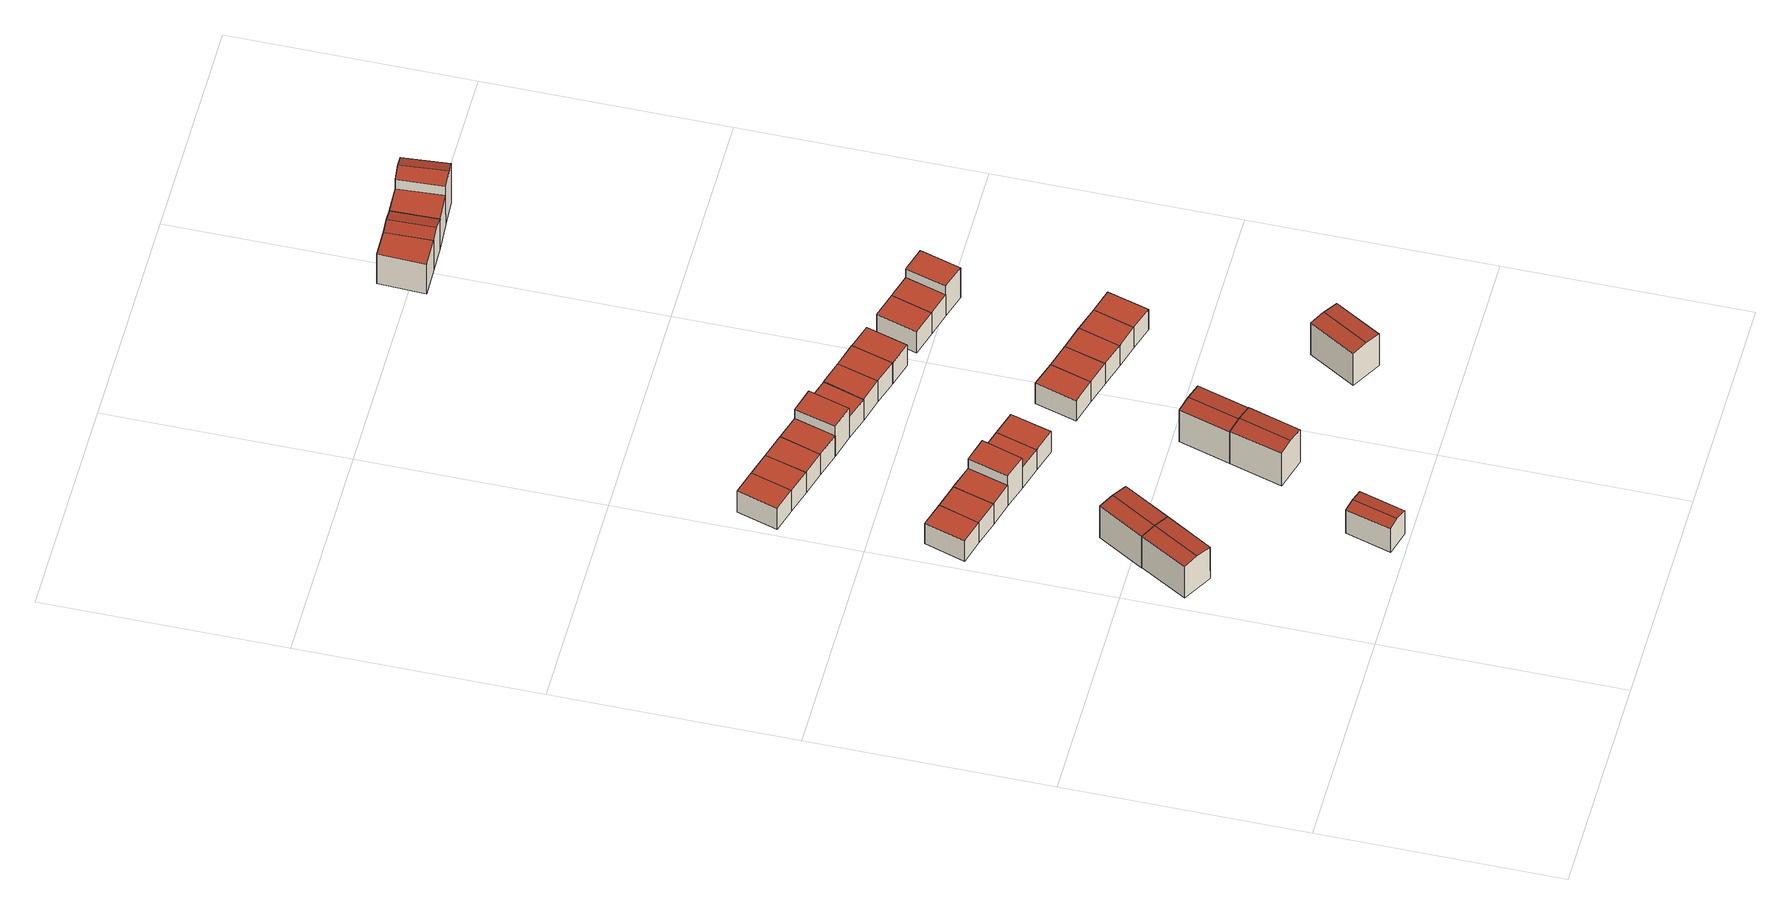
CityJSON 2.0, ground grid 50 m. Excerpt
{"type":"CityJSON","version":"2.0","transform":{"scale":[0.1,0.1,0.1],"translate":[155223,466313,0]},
"CityObjects":{
"building1":{"type":"Building","attributes":{"b3_bag_bag_overlap":0,"b3_bouwlagen":3,"b3_dak_type":"multiple horizontal","b3_extrusie":"standard","b3_h_dak_50p":8.95,"b3_h_dak_70p":8.99,"b3_h_dak_max":9.16,"b3_h_dak_min":6.19,"b3_h_maaiveld":0.19,"b3_is_glas_dak":false,"b3_kas_warenhuis":false,"b3_kwaliteitsindicator":true,"b3_mutatie_ahn3_ahn4":false,"b3_mutatie_ahn4_ahn5":false,"b3_n_nok":0,"b3_n_vlakken":2,"b3_opp_buitenmuur":258.27,"b3_opp_dak_plat":79.57,"b3_opp_dak_schuin":0,"b3_opp_grond":79.56,"b3_opp_scheidingsmuur":42.2,"b3_rmse_lod12":1.63,"b3_rmse_lod13":1.63,"b3_rmse_lod22":0.221,"b3_t_run":46,"b3_val3dity_lod12":"[]","b3_val3dity_lod13":"[]","b3_val3dity_lod22":"[]","b3_volume_lod12":700.05,"b3_volume_lod13":700.05,"b3_volume_lod22":618.57,"geconstateerd":false,"oorspronkelijkbouwjaar":1993,"status":"Pand in gebruik"},"children":["building1-1"]},
"building1-1":{"type":"BuildingPart","parents":["building1"],"geometry":[{"type":"Solid","lod":"2.2","boundaries":[[[[0,1,2,3]],[[4,5,6,1,0]],[[7,6,5,8]],[[6,7,2,1]],[[7,8,9,3,2]],[[4,9,8,5]],[[9,4,0,3]]]],"semantics":{"surfaces":[{"type":"GroundSurface"},{"type":"WallSurface"},{"type":"RoofSurface"}],"values":[[0,1,2,1,1,2,1]]}}]},
"building2":{"type":"Building","attributes":{"b3_bag_bag_overlap":0,"b3_bouwlagen":2,"b3_dak_type":"slanted","b3_extrusie":"standard","b3_h_dak_50p":8.18,"b3_h_dak_70p":8.43,"b3_h_dak_max":8.79,"b3_h_dak_min":7.52,"b3_h_maaiveld":1.77,"b3_h_nok":8.78,"b3_is_glas_dak":false,"b3_kas_warenhuis":false,"b3_kwaliteitsindicator":true,"b3_mutatie_ahn3_ahn4":false,"b3_mutatie_ahn4_ahn5":false,"b3_n_nok":1,"b3_n_vlakken":2,"b3_opp_buitenmuur":62.15,"b3_opp_dak_plat":0,"b3_opp_dak_schuin":55.05,"b3_opp_grond":53.31,"b3_opp_scheidingsmuur":125.89,"b3_rmse_lod12":0.454,"b3_rmse_lod13":0.454,"b3_rmse_lod22":0.0271,"b3_t_run":19,"b3_val3dity_lod12":"[]","b3_val3dity_lod13":"[]","b3_val3dity_lod22":"[]","b3_volume_lod12":354.32,"b3_volume_lod13":354.32,"b3_volume_lod22":340.15,"geconstateerd":false,"oorspronkelijkbouwjaar":1990,"status":"Pand in gebruik"},"children":["building2-1"]},
"building2-1":{"type":"BuildingPart","parents":["building2"],"geometry":[{"type":"Solid","lod":"2.2","boundaries":[[[[10,11,12,13]],[[14,15,16,11,10]],[[17,16,15,18]],[[16,17,12,11]],[[17,18,19,13,12]],[[14,19,18,15]],[[19,14,10,13]]]],"semantics":{"surfaces":[{"type":"GroundSurface"},{"type":"WallSurface"},{"type":"RoofSurface"}],"values":[[0,1,2,1,1,2,1]]}}]},
"building3":{"type":"Building","attributes":{"b3_bag_bag_overlap":0,"b3_bouwlagen":3,"b3_dak_type":"multiple horizontal","b3_extrusie":"standard","b3_h_dak_50p":8.95,"b3_h_dak_70p":9,"b3_h_dak_max":9.19,"b3_h_dak_min":6.18,"b3_h_maaiveld":0.134,"b3_is_glas_dak":false,"b3_kas_warenhuis":false,"b3_kwaliteitsindicator":true,"b3_mutatie_ahn3_ahn4":false,"b3_mutatie_ahn4_ahn5":false,"b3_n_nok":0,"b3_n_vlakken":2,"b3_opp_buitenmuur":258.97,"b3_opp_dak_plat":78.9,"b3_opp_dak_schuin":0,"b3_opp_grond":78.88,"b3_opp_scheidingsmuur":42.2,"b3_rmse_lod12":1.58,"b3_rmse_lod13":1.58,"b3_rmse_lod22":0.196,"b3_t_run":34,"b3_val3dity_lod12":"[]","b3_val3dity_lod13":"[]","b3_val3dity_lod22":"[]","b3_volume_lod12":699.2,"b3_volume_lod13":699.2,"b3_volume_lod22":623.38,"geconstateerd":false,"oorspronkelijkbouwjaar":1993,"status":"Pand in gebruik"},"children":["building3-1"]},
"building3-1":{"type":"BuildingPart","parents":["building3"],"geometry":[{"type":"Solid","lod":"2.2","boundaries":[[[[20,21,22,23]],[[24,25,26,21,20]],[[6,26,25,5]],[[26,6,22,21]],[[6,5,4,23,22]],[[24,4,5,25]],[[4,24,20,23]]]],"semantics":{"surfaces":[{"type":"GroundSurface"},{"type":"WallSurface"},{"type":"RoofSurface"}],"values":[[0,1,2,1,1,2,1]]}}]},
"building4":{"type":"Building","attributes":{"b3_bag_bag_overlap":0,"b3_bouwlagen":2,"b3_dak_type":"horizontal","b3_extrusie":"standard","b3_h_dak_50p":7.48,"b3_h_dak_70p":7.49,"b3_h_dak_max":7.54,"b3_h_dak_min":7.44,"b3_h_maaiveld":1.75,"b3_is_glas_dak":false,"b3_kas_warenhuis":false,"b3_kwaliteitsindicator":true,"b3_mutatie_ahn3_ahn4":false,"b3_mutatie_ahn4_ahn5":false,"b3_n_nok":0,"b3_n_vlakken":1,"b3_opp_buitenmuur":62.58,"b3_opp_dak_plat":48.13,"b3_opp_dak_schuin":0,"b3_opp_grond":48.13,"b3_opp_scheidingsmuur":101.1,"b3_rmse_lod12":0.0289,"b3_rmse_lod13":0.0289,"b3_rmse_lod22":0.0179,"b3_t_run":22,"b3_val3dity_lod12":"[]","b3_val3dity_lod13":"[]","b3_val3dity_lod22":"[]","b3_volume_lod12":276.37,"b3_volume_lod13":276.37,"b3_volume_lod22":275.78,"geconstateerd":false,"oorspronkelijkbouwjaar":1991,"status":"Pand in gebruik"},"children":["building4-1"]},
"building4-1":{"type":"BuildingPart","parents":["building4"],"geometry":[{"type":"Solid","lod":"2.2","boundaries":[[[[27,28,29,30]],[[31,32,33,34]],[[34,33,28,27]],[[33,32,29,28]],[[32,31,30,29]],[[31,34,27,30]]]],"semantics":{"surfaces":[{"type":"GroundSurface"},{"type":"RoofSurface"},{"type":"WallSurface"}],"values":[[0,1,2,2,2,2]]}}]},
"building5":{"type":"Building","attributes":{"b3_bag_bag_overlap":0,"b3_bouwlagen":2,"b3_dak_type":"horizontal","b3_extrusie":"standard","b3_h_dak_50p":7.49,"b3_h_dak_70p":7.5,"b3_h_dak_max":7.53,"b3_h_dak_min":7.44,"b3_h_maaiveld":1.77,"b3_is_glas_dak":false,"b3_kas_warenhuis":false,"b3_kwaliteitsindicator":true,"b3_mutatie_ahn3_ahn4":false,"b3_mutatie_ahn4_ahn5":false,"b3_n_nok":0,"b3_n_vlakken":1,"b3_opp_buitenmuur":62.53,"b3_opp_dak_plat":48.32,"b3_opp_dak_schuin":0,"b3_opp_grond":48.32,"b3_opp_scheidingsmuur":101.15,"b3_rmse_lod12":0.0258,"b3_rmse_lod13":0.0258,"b3_rmse_lod22":0.0164,"b3_t_run":22,"b3_val3dity_lod12":"[]","b3_val3dity_lod13":"[]","b3_val3dity_lod22":"[]","b3_volume_lod12":277.06,"b3_volume_lod13":277.06,"b3_volume_lod22":276.44,"geconstateerd":false,"oorspronkelijkbouwjaar":1991,"status":"Pand in gebruik"},"children":["building5-1"]},
"building5-1":{"type":"BuildingPart","parents":["building5"],"geometry":[{"type":"Solid","lod":"2.2","boundaries":[[[[35,36,30,29]],[[32,31,37,38]],[[38,37,36,35]],[[37,31,30,36]],[[31,32,29,30]],[[32,38,35,29]]]],"semantics":{"surfaces":[{"type":"GroundSurface"},{"type":"RoofSurface"},{"type":"WallSurface"}],"values":[[0,1,2,2,2,2]]}}]},
"building6":{"type":"Building","attributes":{"b3_bag_bag_overlap":0,"b3_bouwlagen":2,"b3_dak_type":"horizontal","b3_extrusie":"standard","b3_h_dak_50p":7.5,"b3_h_dak_70p":7.57,"b3_h_dak_max":7.74,"b3_h_dak_min":7.41,"b3_h_maaiveld":1.77,"b3_is_glas_dak":false,"b3_kas_warenhuis":false,"b3_kwaliteitsindicator":true,"b3_mutatie_ahn3_ahn4":false,"b3_mutatie_ahn4_ahn5":false,"b3_n_nok":0,"b3_n_vlakken":1,"b3_opp_buitenmuur":63.4,"b3_opp_dak_plat":47.87,"b3_opp_dak_schuin":0,"b3_opp_grond":47.85,"b3_opp_scheidingsmuur":100.9,"b3_rmse_lod12":0.347,"b3_rmse_lod13":0.347,"b3_rmse_lod22":0.358,"b3_t_run":23,"b3_val3dity_lod12":"[]","b3_val3dity_lod13":"[]","b3_val3dity_lod22":"[]","b3_volume_lod12":277.85,"b3_volume_lod13":277.85,"b3_volume_lod22":275.68,"geconstateerd":false,"oorspronkelijkbouwjaar":1991,"status":"Pand in gebruik"},"children":["building6-1"]},
"building6-1":{"type":"BuildingPart","parents":["building6"],"geometry":[{"type":"Solid","lod":"2.2","boundaries":[[[[36,35,39,40]],[[41,42,43,44]],[[44,43,35,36]],[[43,42,39,35]],[[42,41,40,39]],[[41,44,36,40]]]],"semantics":{"surfaces":[{"type":"GroundSurface"},{"type":"RoofSurface"},{"type":"WallSurface"}],"values":[[0,1,2,2,2,2]]}}]},
"building7":{"type":"Building","attributes":{"b3_bag_bag_overlap":0,"b3_bouwlagen":2,"b3_dak_type":"horizontal","b3_extrusie":"standard","b3_h_dak_50p":7.4,"b3_h_dak_70p":7.45,"b3_h_dak_max":7.58,"b3_h_dak_min":7.34,"b3_h_maaiveld":1.63,"b3_is_glas_dak":false,"b3_kas_warenhuis":false,"b3_kwaliteitsindicator":true,"b3_mutatie_ahn3_ahn4":false,"b3_mutatie_ahn4_ahn5":false,"b3_n_nok":0,"b3_n_vlakken":1,"b3_opp_buitenmuur":63.15,"b3_opp_dak_plat":47.97,"b3_opp_dak_schuin":0,"b3_opp_grond":47.97,"b3_opp_scheidingsmuur":102.26,"b3_rmse_lod12":0.114,"b3_rmse_lod13":0.114,"b3_rmse_lod22":0.111,"b3_t_run":22,"b3_val3dity_lod12":"[]","b3_val3dity_lod13":"[]","b3_val3dity_lod22":"[]","b3_volume_lod12":279.02,"b3_volume_lod13":279.02,"b3_volume_lod22":277.77,"geconstateerd":false,"oorspronkelijkbouwjaar":1991,"status":"Pand in gebruik"},"children":["building7-1"]},
"building7-1":{"type":"BuildingPart","parents":["building7"],"geometry":[{"type":"Solid","lod":"2.2","boundaries":[[[[45,46,47,48]],[[49,50,51,52]],[[52,51,46,45]],[[51,50,47,46]],[[50,49,48,47]],[[49,52,45,48]]]],"semantics":{"surfaces":[{"type":"GroundSurface"},{"type":"RoofSurface"},{"type":"WallSurface"}],"values":[[0,1,2,2,2,2]]}}]},
"building8":{"type":"Building","attributes":{"b3_bag_bag_overlap":0,"b3_bouwlagen":3,"b3_dak_type":"horizontal","b3_extrusie":"standard","b3_h_dak_50p":10.3,"b3_h_dak_70p":10.33,"b3_h_dak_max":10.37,"b3_h_dak_min":10.24,"b3_h_maaiveld":1.76,"b3_is_glas_dak":false,"b3_kas_warenhuis":false,"b3_kwaliteitsindicator":true,"b3_mutatie_ahn3_ahn4":false,"b3_mutatie_ahn4_ahn5":false,"b3_n_nok":0,"b3_n_vlakken":1,"b3_opp_buitenmuur":142.34,"b3_opp_dak_plat":47.73,"b3_opp_dak_schuin":0,"b3_opp_grond":47.73,"b3_opp_scheidingsmuur":101.1,"b3_rmse_lod12":0.108,"b3_rmse_lod13":0.108,"b3_rmse_lod22":0.098,"b3_t_run":22,"b3_val3dity_lod12":"[]","b3_val3dity_lod13":"[]","b3_val3dity_lod22":"[]","b3_volume_lod12":408.9,"b3_volume_lod13":408.9,"b3_volume_lod22":407.74,"geconstateerd":false,"oorspronkelijkbouwjaar":1991,"status":"Pand in gebruik"},"children":["building8-1"]},
"building8-1":{"type":"BuildingPart","parents":["building8"],"geometry":[{"type":"Solid","lod":"2.2","boundaries":[[[[53,54,40,39]],[[55,56,57,58]],[[58,57,54,53]],[[57,56,40,54]],[[56,55,39,40]],[[55,58,53,39]]]],"semantics":{"surfaces":[{"type":"GroundSurface"},{"type":"RoofSurface"},{"type":"WallSurface"}],"values":[[0,1,2,2,2,2]]}}]},
"building9":{"type":"Building","attributes":{"b3_bag_bag_overlap":0,"b3_bouwlagen":2,"b3_dak_type":"horizontal","b3_extrusie":"standard","b3_h_dak_50p":7.36,"b3_h_dak_70p":7.37,"b3_h_dak_max":7.44,"b3_h_dak_min":7.31,"b3_h_maaiveld":1.63,"b3_is_glas_dak":false,"b3_kas_warenhuis":false,"b3_kwaliteitsindicator":true,"b3_mutatie_ahn3_ahn4":false,"b3_mutatie_ahn4_ahn5":false,"b3_n_nok":0,"b3_n_vlakken":1,"b3_opp_buitenmuur":61.7,"b3_opp_dak_plat":47.86,"b3_opp_dak_schuin":0,"b3_opp_grond":47.86,"b3_opp_scheidingsmuur":101.72,"b3_rmse_lod12":0.0349,"b3_rmse_lod13":0.0349,"b3_rmse_lod22":0.0238,"b3_t_run":19,"b3_val3dity_lod12":"[]","b3_val3dity_lod13":"[]","b3_val3dity_lod22":"[]","b3_volume_lod12":274.64,"b3_volume_lod13":274.64,"b3_volume_lod22":273.97,"geconstateerd":false,"oorspronkelijkbouwjaar":1991,"status":"Pand in gebruik"},"children":["building9-1"]},
"building9-1":{"type":"BuildingPart","parents":["building9"],"geometry":[{"type":"Solid","lod":"2.2","boundaries":[[[[59,48,47,60]],[[61,62,63,64]],[[64,63,48,59]],[[63,62,47,48]],[[62,61,60,47]],[[61,64,59,60]]]],"semantics":{"surfaces":[{"type":"GroundSurface"},{"type":"RoofSurface"},{"type":"WallSurface"}],"values":[[0,1,2,2,2,2]]}}]},
"building10":{"type":"Building","attributes":{"b3_bag_bag_overlap":0,"b3_bouwlagen":2,"b3_dak_type":"horizontal","b3_extrusie":"standard","b3_h_dak_50p":7.5,"b3_h_dak_70p":7.51,"b3_h_dak_max":7.56,"b3_h_dak_min":7.45,"b3_h_maaiveld":1.76,"b3_is_glas_dak":false,"b3_kas_warenhuis":false,"b3_kwaliteitsindicator":true,"b3_mutatie_ahn3_ahn4":false,"b3_mutatie_ahn4_ahn5":false,"b3_n_nok":0,"b3_n_vlakken":1,"b3_opp_buitenmuur":62.26,"b3_opp_dak_plat":48.05,"b3_opp_dak_schuin":0,"b3_opp_grond":48.05,"b3_opp_scheidingsmuur":101.84,"b3_rmse_lod12":0.233,"b3_rmse_lod13":0.233,"b3_rmse_lod22":0.233,"b3_t_run":18,"b3_val3dity_lod12":"[]","b3_val3dity_lod13":"[]","b3_val3dity_lod22":"[]","b3_volume_lod12":276.46,"b3_volume_lod13":276.46,"b3_volume_lod22":275.86,"geconstateerd":false,"oorspronkelijkbouwjaar":1991,"status":"Pand in gebruik"},"children":["building10-1"]},
"building10-1":{"type":"BuildingPart","parents":["building10"],"geometry":[{"type":"Solid","lod":"2.2","boundaries":[[[[54,53,65,66]],[[67,68,69,70]],[[70,69,53,54]],[[69,68,65,53]],[[68,67,66,65]],[[67,70,54,66]]]],"semantics":{"surfaces":[{"type":"GroundSurface"},{"type":"RoofSurface"},{"type":"WallSurface"}],"values":[[0,1,2,2,2,2]]}}]},
"building11":{"type":"Building","attributes":{"b3_bag_bag_overlap":0,"b3_bouwlagen":3,"b3_dak_type":"slanted","b3_extrusie":"standard","b3_h_dak_50p":9.01,"b3_h_dak_70p":9.09,"b3_h_dak_max":9.21,"b3_h_dak_min":6.19,"b3_h_maaiveld":0.028,"b3_is_glas_dak":false,"b3_kas_warenhuis":false,"b3_kwaliteitsindicator":true,"b3_mutatie_ahn3_ahn4":false,"b3_mutatie_ahn4_ahn5":false,"b3_n_nok":0,"b3_n_vlakken":4,"b3_opp_buitenmuur":262.95,"b3_opp_dak_plat":79.42,"b3_opp_dak_schuin":0,"b3_opp_grond":79.41,"b3_opp_scheidingsmuur":43.74,"b3_rmse_lod12":1.66,"b3_rmse_lod13":1.66,"b3_rmse_lod22":0.251,"b3_t_run":45,"b3_val3dity_lod12":"[]","b3_val3dity_lod13":"[]","b3_val3dity_lod22":"[]","b3_volume_lod12":719.81,"b3_volume_lod13":719.81,"b3_volume_lod22":629.47,"geconstateerd":false,"oorspronkelijkbouwjaar":1993,"status":"Pand in gebruik"},"children":["building11-1"]},
"building11-1":{"type":"BuildingPart","parents":["building11"],"geometry":[{"type":"Solid","lod":"2.2","boundaries":[[[[71,72,73,74]],[[75,76,77,72,71]],[[78,77,76,79]],[[77,78,73,72]],[[78,79,80,74,73]],[[75,80,79,76]],[[80,75,71,74]]]],"semantics":{"surfaces":[{"type":"GroundSurface"},{"type":"WallSurface"},{"type":"RoofSurface"}],"values":[[0,1,2,1,1,2,1]]}}]},
"building12":{"type":"Building","attributes":{"b3_bag_bag_overlap":0,"b3_bouwlagen":2,"b3_dak_type":"horizontal","b3_extrusie":"standard","b3_h_dak_50p":7.38,"b3_h_dak_70p":7.4,"b3_h_dak_max":7.42,"b3_h_dak_min":7.32,"b3_h_maaiveld":1.63,"b3_is_glas_dak":false,"b3_kas_warenhuis":false,"b3_kwaliteitsindicator":true,"b3_mutatie_ahn3_ahn4":false,"b3_mutatie_ahn4_ahn5":false,"b3_n_nok":0,"b3_n_vlakken":1,"b3_opp_buitenmuur":63.21,"b3_opp_dak_plat":48.61,"b3_opp_dak_schuin":0,"b3_opp_grond":48.61,"b3_opp_scheidingsmuur":101.88,"b3_rmse_lod12":0.0347,"b3_rmse_lod13":0.0347,"b3_rmse_lod22":0.0175,"b3_t_run":21,"b3_val3dity_lod12":"[]","b3_val3dity_lod13":"[]","b3_val3dity_lod22":"[]","b3_volume_lod12":280.46,"b3_volume_lod13":280.46,"b3_volume_lod22":279.47,"geconstateerd":false,"oorspronkelijkbouwjaar":1991,"status":"Pand in gebruik"},"children":["building12-1"]},
"building12-1":{"type":"BuildingPart","parents":["building12"],"geometry":[{"type":"Solid","lod":"2.2","boundaries":[[[[81,59,60,82]],[[83,61,64,84]],[[84,64,59,81]],[[64,61,60,59]],[[61,83,82,60]],[[83,84,81,82]]]],"semantics":{"surfaces":[{"type":"GroundSurface"},{"type":"RoofSurface"},{"type":"WallSurface"}],"values":[[0,1,2,2,2,2]]}}]},
"building13":{"type":"Building","attributes":{"b3_bag_bag_overlap":0,"b3_bouwlagen":2,"b3_dak_type":"slanted","b3_extrusie":"standard","b3_h_dak_50p":7.51,"b3_h_dak_70p":7.52,"b3_h_dak_max":7.56,"b3_h_dak_min":7.45,"b3_h_maaiveld":1.76,"b3_is_glas_dak":false,"b3_kas_warenhuis":false,"b3_kwaliteitsindicator":true,"b3_mutatie_ahn3_ahn4":false,"b3_mutatie_ahn4_ahn5":false,"b3_n_nok":0,"b3_n_vlakken":2,"b3_opp_buitenmuur":62.24,"b3_opp_dak_plat":47.92,"b3_opp_dak_schuin":0,"b3_opp_grond":47.92,"b3_opp_scheidingsmuur":101.88,"b3_rmse_lod12":0.433,"b3_rmse_lod13":0.433,"b3_rmse_lod22":0.436,"b3_t_run":23,"b3_val3dity_lod12":"[]","b3_val3dity_lod13":"[]","b3_val3dity_lod22":"[]","b3_volume_lod12":276.21,"b3_volume_lod13":276.21,"b3_volume_lod22":275.37,"geconstateerd":false,"oorspronkelijkbouwjaar":1991,"status":"Pand in gebruik"},"children":["building13-1"]},
"building13-1":{"type":"BuildingPart","parents":["building13"],"geometry":[{"type":"Solid","lod":"2.2","boundaries":[[[[85,86,66,65]],[[68,67,87,88]],[[88,87,86,85]],[[87,67,66,86]],[[67,68,65,66]],[[68,88,85,65]]]],"semantics":{"surfaces":[{"type":"GroundSurface"},{"type":"RoofSurface"},{"type":"WallSurface"}],"values":[[0,1,2,2,2,2]]}}]},
"building14":{"type":"Building","attributes":{"b3_bag_bag_overlap":0,"b3_bouwlagen":2,"b3_dak_type":"horizontal","b3_extrusie":"standard","b3_h_dak_50p":7.35,"b3_h_dak_70p":7.37,"b3_h_dak_max":7.43,"b3_h_dak_min":7.31,"b3_h_maaiveld":1.62,"b3_is_glas_dak":false,"b3_kas_warenhuis":false,"b3_kwaliteitsindicator":true,"b3_mutatie_ahn3_ahn4":false,"b3_mutatie_ahn4_ahn5":false,"b3_n_nok":0,"b3_n_vlakken":1,"b3_opp_buitenmuur":62.74,"b3_opp_dak_plat":48.58,"b3_opp_dak_schuin":0,"b3_opp_grond":48.57,"b3_opp_scheidingsmuur":101.89,"b3_rmse_lod12":0.298,"b3_rmse_lod13":0.298,"b3_rmse_lod22":0.299,"b3_t_run":21,"b3_val3dity_lod12":"[]","b3_val3dity_lod13":"[]","b3_val3dity_lod22":"[]","b3_volume_lod12":279.27,"b3_volume_lod13":279.27,"b3_volume_lod22":278.5,"geconstateerd":false,"oorspronkelijkbouwjaar":1991,"status":"Pand in gebruik"},"children":["building14-1"]},
"building14-1":{"type":"BuildingPart","parents":["building14"],"geometry":[{"type":"Solid","lod":"2.2","boundaries":[[[[89,90,81,82]],[[83,84,91,92]],[[92,91,90,89]],[[91,84,81,90]],[[84,83,82,81]],[[83,92,89,82]]]],"semantics":{"surfaces":[{"type":"GroundSurface"},{"type":"RoofSurface"},{"type":"WallSurface"}],"values":[[0,1,2,2,2,2]]}}]},
"building15":{"type":"Building","attributes":{"b3_bag_bag_overlap":0,"b3_bouwlagen":3,"b3_dak_type":"slanted","b3_extrusie":"standard","b3_h_dak_50p":8.95,"b3_h_dak_70p":8.99,"b3_h_dak_max":9.17,"b3_h_dak_min":6.19,"b3_h_maaiveld":0.036,"b3_is_glas_dak":false,"b3_kas_warenhuis":false,"b3_kwaliteitsindicator":true,"b3_mutatie_ahn3_ahn4":false,"b3_mutatie_ahn4_ahn5":false,"b3_n_nok":0,"b3_n_vlakken":3,"b3_opp_buitenmuur":262.19,"b3_opp_dak_plat":78.53,"b3_opp_dak_schuin":0,"b3_opp_grond":78.51,"b3_opp_scheidingsmuur":43.74,"b3_rmse_lod12":1.55,"b3_rmse_lod13":1.55,"b3_rmse_lod22":0.179,"b3_t_run":35,"b3_val3dity_lod12":"[]","b3_val3dity_lod13":"[]","b3_val3dity_lod22":"[]","b3_volume_lod12":702.89,"b3_volume_lod13":702.89,"b3_volume_lod22":629.14,"geconstateerd":false,"oorspronkelijkbouwjaar":1993,"status":"Pand in gebruik"},"children":["building15-1"]},
"building15-1":{"type":"BuildingPart","parents":["building15"],"geometry":[{"type":"Solid","lod":"2.2","boundaries":[[[[93,94,72,71]],[[95,96,97,94,93]],[[98,97,96,99]],[[97,98,72,94]],[[98,99,100,71,72]],[[95,100,99,96]],[[100,95,93,71]]]],"semantics":{"surfaces":[{"type":"GroundSurface"},{"type":"WallSurface"},{"type":"RoofSurface"}],"values":[[0,1,2,1,1,2,1]]}}]},
"building16":{"type":"Building","attributes":{"b3_bag_bag_overlap":0,"b3_bouwlagen":3,"b3_dak_type":"horizontal","b3_extrusie":"standard","b3_h_dak_50p":9.99,"b3_h_dak_70p":10,"b3_h_dak_max":10.05,"b3_h_dak_min":9.94,"b3_h_maaiveld":1.61,"b3_is_glas_dak":false,"b3_kas_warenhuis":false,"b3_kwaliteitsindicator":true,"b3_mutatie_ahn3_ahn4":false,"b3_mutatie_ahn4_ahn5":false,"b3_n_nok":0,"b3_n_vlakken":1,"b3_opp_buitenmuur":137.63,"b3_opp_dak_plat":48.05,"b3_opp_dak_schuin":0,"b3_opp_grond":48.05,"b3_opp_scheidingsmuur":101.88,"b3_rmse_lod12":0.158,"b3_rmse_lod13":0.158,"b3_rmse_lod22":0.157,"b3_t_run":22,"b3_val3dity_lod12":"[]","b3_val3dity_lod13":"[]","b3_val3dity_lod22":"[]","b3_volume_lod12":402.93,"b3_volume_lod13":402.93,"b3_volume_lod22":402.59,"geconstateerd":false,"oorspronkelijkbouwjaar":1991,"status":"Pand in gebruik"},"children":["building16-1"]},
"building16-1":{"type":"BuildingPart","parents":["building16"],"geometry":[{"type":"Solid","lod":"2.2","boundaries":[[[[101,90,89,102]],[[103,104,105,106]],[[106,105,90,101]],[[105,104,89,90]],[[104,103,102,89]],[[103,106,101,102]]]],"semantics":{"surfaces":[{"type":"GroundSurface"},{"type":"RoofSurface"},{"type":"WallSurface"}],"values":[[0,1,2,2,2,2]]}}]},
"building17":{"type":"Building","attributes":{"b3_bag_bag_overlap":0,"b3_bouwlagen":2,"b3_dak_type":"horizontal","b3_extrusie":"standard","b3_h_dak_50p":7.39,"b3_h_dak_70p":7.41,"b3_h_dak_max":7.56,"b3_h_dak_min":7.32,"b3_h_maaiveld":1.64,"b3_is_glas_dak":false,"b3_kas_warenhuis":false,"b3_kwaliteitsindicator":true,"b3_mutatie_ahn3_ahn4":false,"b3_mutatie_ahn4_ahn5":false,"b3_n_nok":0,"b3_n_vlakken":1,"b3_opp_buitenmuur":62.05,"b3_opp_dak_plat":47.91,"b3_opp_dak_schuin":0,"b3_opp_grond":47.9,"b3_opp_scheidingsmuur":102.34,"b3_rmse_lod12":0.22,"b3_rmse_lod13":0.22,"b3_rmse_lod22":0.221,"b3_t_run":22,"b3_val3dity_lod12":"[]","b3_val3dity_lod13":"[]","b3_val3dity_lod22":"[]","b3_volume_lod12":276.29,"b3_volume_lod13":276.29,"b3_volume_lod22":275.67,"geconstateerd":false,"oorspronkelijkbouwjaar":1991,"status":"Pand in gebruik"},"children":["building17-1"]},
"building17-1":{"type":"BuildingPart","parents":["building17"],"geometry":[{"type":"Solid","lod":"2.2","boundaries":[[[[107,108,101,102]],[[109,110,111,112]],[[112,111,108,107]],[[111,110,101,108]],[[110,109,102,101]],[[109,112,107,102]]]],"semantics":{"surfaces":[{"type":"GroundSurface"},{"type":"RoofSurface"},{"type":"WallSurface"}],"values":[[0,1,2,2,2,2]]}}]},
"building18":{"type":"Building","attributes":{"b3_bag_bag_overlap":0,"b3_bouwlagen":2,"b3_dak_type":"horizontal","b3_extrusie":"standard","b3_h_dak_50p":7.48,"b3_h_dak_70p":7.5,"b3_h_dak_max":7.55,"b3_h_dak_min":7.43,"b3_h_maaiveld":1.76,"b3_is_glas_dak":false,"b3_kas_warenhuis":false,"b3_kwaliteitsindicator":true,"b3_mutatie_ahn3_ahn4":false,"b3_mutatie_ahn4_ahn5":false,"b3_n_nok":0,"b3_n_vlakken":1,"b3_opp_buitenmuur":115.32,"b3_opp_dak_plat":50.02,"b3_opp_dak_schuin":0,"b3_opp_grond":50.01,"b3_opp_scheidingsmuur":50.79,"b3_rmse_lod12":0.034,"b3_rmse_lod13":0.034,"b3_rmse_lod22":0.0201,"b3_t_run":24,"b3_val3dity_lod12":"[]","b3_val3dity_lod13":"[]","b3_val3dity_lod22":"[]","b3_volume_lod12":286.86,"b3_volume_lod13":286.86,"b3_volume_lod22":286.12,"geconstateerd":false,"oorspronkelijkbouwjaar":1991,"status":"Pand in gebruik"},"children":["building18-1"]},
"building18-1":{"type":"BuildingPart","parents":["building18"],"geometry":[{"type":"Solid","lod":"2.2","boundaries":[[[[113,114,115,116]],[[117,118,119,120]],[[120,119,114,113]],[[119,118,115,114]],[[118,117,116,115]],[[117,120,113,116]]]],"semantics":{"surfaces":[{"type":"GroundSurface"},{"type":"RoofSurface"},{"type":"WallSurface"}],"values":[[0,1,2,2,2,2]]}}]},
"building19":{"type":"Building","attributes":{"b3_bag_bag_overlap":0,"b3_bouwlagen":2,"b3_dak_type":"horizontal","b3_extrusie":"standard","b3_h_dak_50p":7.41,"b3_h_dak_70p":7.45,"b3_h_dak_max":7.6,"b3_h_dak_min":7.33,"b3_h_maaiveld":1.65,"b3_is_glas_dak":false,"b3_kas_warenhuis":false,"b3_kwaliteitsindicator":true,"b3_mutatie_ahn3_ahn4":false,"b3_mutatie_ahn4_ahn5":false,"b3_n_nok":0,"b3_n_vlakken":1,"b3_opp_buitenmuur":62.98,"b3_opp_dak_plat":48.12,"b3_opp_dak_schuin":0,"b3_opp_grond":48.11,"b3_opp_scheidingsmuur":102.48,"b3_rmse_lod12":0.0772,"b3_rmse_lod13":0.0772,"b3_rmse_lod22":0.0668,"b3_t_run":22,"b3_val3dity_lod12":"[]","b3_val3dity_lod13":"[]","b3_val3dity_lod22":"[]","b3_volume_lod12":279.55,"b3_volume_lod13":279.55,"b3_volume_lod22":278.27,"geconstateerd":false,"oorspronkelijkbouwjaar":1991,"status":"Pand in gebruik"},"children":["building19-1"]},
"building19-1":{"type":"BuildingPart","parents":["building19"],"geometry":[{"type":"Solid","lod":"2.2","boundaries":[[[[107,121,122,108]],[[123,124,125,126]],[[126,125,121,107]],[[125,124,122,121]],[[124,123,108,122]],[[123,126,107,108]]]],"semantics":{"surfaces":[{"type":"GroundSurface"},{"type":"RoofSurface"},{"type":"WallSurface"}],"values":[[0,1,2,2,2,2]]}}]},
"building20":{"type":"Building","attributes":{"b3_bag_bag_overlap":0,"b3_bouwlagen":2,"b3_dak_type":"horizontal","b3_extrusie":"standard","b3_h_dak_50p":7.49,"b3_h_dak_70p":7.5,"b3_h_dak_max":7.53,"b3_h_dak_min":7.44,"b3_h_maaiveld":1.76,"b3_is_glas_dak":false,"b3_kas_warenhuis":false,"b3_kwaliteitsindicator":true,"b3_mutatie_ahn3_ahn4":false,"b3_mutatie_ahn4_ahn5":false,"b3_n_nok":0,"b3_n_vlakken":1,"b3_opp_buitenmuur":61.97,"b3_opp_dak_plat":48.02,"b3_opp_dak_schuin":0,"b3_opp_grond":48.02,"b3_opp_scheidingsmuur":101.58,"b3_rmse_lod12":0.0293,"b3_rmse_lod13":0.0293,"b3_rmse_lod22":0.0151,"b3_t_run":17,"b3_val3dity_lod12":"[]","b3_val3dity_lod13":"[]","b3_val3dity_lod22":"[]","b3_volume_lod12":275.49,"b3_volume_lod13":275.49,"b3_volume_lod22":274.72,"geconstateerd":false,"oorspronkelijkbouwjaar":1991,"status":"Pand in gebruik"},"children":["building20-1"]},
"building20-1":{"type":"BuildingPart","parents":["building20"],"geometry":[{"type":"Solid","lod":"2.2","boundaries":[[[[127,128,116,115]],[[118,117,129,130]],[[130,129,128,127]],[[129,117,116,128]],[[117,118,115,116]],[[118,130,127,115]]]],"semantics":{"surfaces":[{"type":"GroundSurface"},{"type":"RoofSurface"},{"type":"WallSurface"}],"values":[[0,1,2,2,2,2]]}}]},
"building21":{"type":"Building","attributes":{"b3_bag_bag_overlap":0,"b3_bouwlagen":2,"b3_dak_type":"horizontal","b3_extrusie":"standard","b3_h_dak_50p":7.41,"b3_h_dak_70p":7.45,"b3_h_dak_max":7.58,"b3_h_dak_min":7.34,"b3_h_maaiveld":1.63,"b3_is_glas_dak":false,"b3_kas_warenhuis":false,"b3_kwaliteitsindicator":true,"b3_mutatie_ahn3_ahn4":false,"b3_mutatie_ahn4_ahn5":false,"b3_n_nok":0,"b3_n_vlakken":1,"b3_opp_buitenmuur":63.81,"b3_opp_dak_plat":48.04,"b3_opp_dak_schuin":0,"b3_opp_grond":48.04,"b3_opp_scheidingsmuur":102.09,"b3_rmse_lod12":0.0698,"b3_rmse_lod13":0.0698,"b3_rmse_lod22":0.0635,"b3_t_run":22,"b3_val3dity_lod12":"[]","b3_val3dity_lod13":"[]","b3_val3dity_lod22":"[]","b3_volume_lod12":279.98,"b3_volume_lod13":279.98,"b3_volume_lod22":278.68,"geconstateerd":false,"oorspronkelijkbouwjaar":1991,"status":"Pand in gebruik"},"children":["building21-1"]},
"building21-1":{"type":"BuildingPart","parents":["building21"],"geometry":[{"type":"Solid","lod":"2.2","boundaries":[[[[121,131,132,122]],[[124,133,134,125]],[[125,134,131,121]],[[134,133,132,131]],[[133,124,122,132]],[[124,125,121,122]]]],"semantics":{"surfaces":[{"type":"GroundSurface"},{"type":"RoofSurface"},{"type":"WallSurface"}],"values":[[0,1,2,2,2,2]]}}]},
"building22":{"type":"Building","attributes":{"b3_bag_bag_overlap":0,"b3_bouwlagen":2,"b3_dak_type":"horizontal","b3_extrusie":"standard","b3_h_dak_50p":7.47,"b3_h_dak_70p":7.49,"b3_h_dak_max":7.52,"b3_h_dak_min":7.43,"b3_h_maaiveld":1.76,"b3_is_glas_dak":false,"b3_kas_warenhuis":false,"b3_kwaliteitsindicator":true,"b3_mutatie_ahn3_ahn4":false,"b3_mutatie_ahn4_ahn5":false,"b3_n_nok":0,"b3_n_vlakken":1,"b3_opp_buitenmuur":61.63,"b3_opp_dak_plat":47.93,"b3_opp_dak_schuin":0,"b3_opp_grond":47.93,"b3_opp_scheidingsmuur":101.52,"b3_rmse_lod12":0.0296,"b3_rmse_lod13":0.0296,"b3_rmse_lod22":0.0152,"b3_t_run":23,"b3_val3dity_lod12":"[]","b3_val3dity_lod13":"[]","b3_val3dity_lod22":"[]","b3_volume_lod12":274.6,"b3_volume_lod13":274.6,"b3_volume_lod22":273.82,"geconstateerd":false,"oorspronkelijkbouwjaar":1991,"status":"Pand in gebruik"},"children":["building22-1"]},
"building22-1":{"type":"BuildingPart","parents":["building22"],"geometry":[{"type":"Solid","lod":"2.2","boundaries":[[[[128,127,135,136]],[[137,138,130,129]],[[129,130,127,128]],[[130,138,135,127]],[[138,137,136,135]],[[137,129,128,136]]]],"semantics":{"surfaces":[{"type":"GroundSurface"},{"type":"RoofSurface"},{"type":"WallSurface"}],"values":[[0,1,2,2,2,2]]}}]},
"building23":{"type":"Building","attributes":{"b3_bag_bag_overlap":0,"b3_bouwlagen":3,"b3_dak_type":"multiple horizontal","b3_extrusie":"standard","b3_h_dak_50p":8.95,"b3_h_dak_70p":9.03,"b3_h_dak_max":9.18,"b3_h_dak_min":6.18,"b3_h_maaiveld":0.111,"b3_is_glas_dak":false,"b3_kas_warenhuis":false,"b3_kwaliteitsindicator":true,"b3_mutatie_ahn3_ahn4":false,"b3_mutatie_ahn4_ahn5":false,"b3_n_nok":0,"b3_n_vlakken":2,"b3_opp_buitenmuur":261.25,"b3_opp_dak_plat":79.91,"b3_opp_dak_schuin":0,"b3_opp_grond":79.9,"b3_opp_scheidingsmuur":43.29,"b3_rmse_lod12":1.66,"b3_rmse_lod13":1.66,"b3_rmse_lod22":0.264,"b3_t_run":41,"b3_val3dity_lod12":"[]","b3_val3dity_lod13":"[]","b3_val3dity_lod22":"[]","b3_volume_lod12":713.14,"b3_volume_lod13":713.14,"b3_volume_lod22":628.74,"geconstateerd":false,"oorspronkelijkbouwjaar":1993,"status":"Pand in gebruik"},"children":["building23-1"]},
"building23-1":{"type":"BuildingPart","parents":["building23"],"geometry":[{"type":"Solid","lod":"2.2","boundaries":[[[[139,140,141,142]],[[143,144,145,140,139]],[[146,145,144,147]],[[145,146,141,140]],[[146,147,148,142,141]],[[143,148,147,144]],[[148,143,139,142]]]],"semantics":{"surfaces":[{"type":"GroundSurface"},{"type":"WallSurface"},{"type":"RoofSurface"}],"values":[[0,1,2,1,1,2,1]]}}]},
"building24":{"type":"Building","attributes":{"b3_bag_bag_overlap":0,"b3_bouwlagen":2,"b3_dak_type":"horizontal","b3_extrusie":"standard","b3_h_dak_50p":7.36,"b3_h_dak_70p":7.38,"b3_h_dak_max":7.44,"b3_h_dak_min":7.32,"b3_h_maaiveld":1.63,"b3_is_glas_dak":false,"b3_kas_warenhuis":false,"b3_kwaliteitsindicator":true,"b3_mutatie_ahn3_ahn4":false,"b3_mutatie_ahn4_ahn5":false,"b3_n_nok":0,"b3_n_vlakken":1,"b3_opp_buitenmuur":114.54,"b3_opp_dak_plat":49.19,"b3_opp_dak_schuin":0,"b3_opp_grond":49.19,"b3_opp_scheidingsmuur":51.01,"b3_rmse_lod12":0.0383,"b3_rmse_lod13":0.0383,"b3_rmse_lod22":0.0286,"b3_t_run":30,"b3_val3dity_lod12":"[]","b3_val3dity_lod13":"[]","b3_val3dity_lod22":"[]","b3_volume_lod12":282.89,"b3_volume_lod13":282.89,"b3_volume_lod22":282.24,"geconstateerd":false,"oorspronkelijkbouwjaar":1991,"status":"Pand in gebruik"},"children":["building24-1"]},
"building24-1":{"type":"BuildingPart","parents":["building24"],"geometry":[{"type":"Solid","lod":"2.2","boundaries":[[[[149,150,132,131]],[[151,152,153,154]],[[154,153,150,149]],[[153,152,132,150]],[[152,151,131,132]],[[151,154,149,131]]]],"semantics":{"surfaces":[{"type":"GroundSurface"},{"type":"RoofSurface"},{"type":"WallSurface"}],"values":[[0,1,2,2,2,2]]}}]},
"building25":{"type":"Building","attributes":{"b3_bag_bag_overlap":0,"b3_bouwlagen":2,"b3_dak_type":"horizontal","b3_extrusie":"standard","b3_h_dak_50p":7.48,"b3_h_dak_70p":7.49,"b3_h_dak_max":7.53,"b3_h_dak_min":7.44,"b3_h_maaiveld":1.76,"b3_is_glas_dak":false,"b3_kas_warenhuis":false,"b3_kwaliteitsindicator":true,"b3_mutatie_ahn3_ahn4":false,"b3_mutatie_ahn4_ahn5":false,"b3_n_nok":0,"b3_n_vlakken":1,"b3_opp_buitenmuur":61.86,"b3_opp_dak_plat":48.02,"b3_opp_dak_schuin":0,"b3_opp_grond":48.02,"b3_opp_scheidingsmuur":101.5,"b3_rmse_lod12":0.028,"b3_rmse_lod13":0.028,"b3_rmse_lod22":0.0147,"b3_t_run":21,"b3_val3dity_lod12":"[]","b3_val3dity_lod13":"[]","b3_val3dity_lod22":"[]","b3_volume_lod12":275.15,"b3_volume_lod13":275.15,"b3_volume_lod22":274.46,"geconstateerd":false,"oorspronkelijkbouwjaar":1991,"status":"Pand in gebruik"},"children":["building25-1"]},
"building25-1":{"type":"BuildingPart","parents":["building25"],"geometry":[{"type":"Solid","lod":"2.2","boundaries":[[[[136,135,155,156]],[[157,158,138,137]],[[137,138,135,136]],[[138,158,155,135]],[[158,157,156,155]],[[157,137,136,156]]]],"semantics":{"surfaces":[{"type":"GroundSurface"},{"type":"RoofSurface"},{"type":"WallSurface"}],"values":[[0,1,2,2,2,2]]}}]},
"building26":{"type":"Building","attributes":{"b3_bag_bag_overlap":0,"b3_bouwlagen":2,"b3_dak_type":"slanted","b3_extrusie":"standard","b3_h_dak_50p":7.47,"b3_h_dak_70p":7.49,"b3_h_dak_max":7.55,"b3_h_dak_min":7.43,"b3_h_maaiveld":1.76,"b3_is_glas_dak":false,"b3_kas_warenhuis":false,"b3_kwaliteitsindicator":true,"b3_mutatie_ahn3_ahn4":false,"b3_mutatie_ahn4_ahn5":false,"b3_n_nok":0,"b3_n_vlakken":2,"b3_opp_buitenmuur":61.73,"b3_opp_dak_plat":47.92,"b3_opp_dak_schuin":0,"b3_opp_grond":47.92,"b3_opp_scheidingsmuur":101.46,"b3_rmse_lod12":0.484,"b3_rmse_lod13":0.484,"b3_rmse_lod22":0.486,"b3_t_run":21,"b3_val3dity_lod12":"[]","b3_val3dity_lod13":"[]","b3_val3dity_lod22":"[]","b3_volume_lod12":274.61,"b3_volume_lod13":274.61,"b3_volume_lod22":273.82,"geconstateerd":false,"oorspronkelijkbouwjaar":1991,"status":"Pand in gebruik"},"children":["building26-1"]},
"building26-1":{"type":"BuildingPart","parents":["building26"],"geometry":[{"type":"Solid","lod":"2.2","boundaries":[[[[156,155,159,160]],[[161,162,158,157]],[[157,158,155,156]],[[158,162,159,155]],[[162,161,160,159]],[[161,157,156,160]]]],"semantics":{"surfaces":[{"type":"GroundSurface"},{"type":"RoofSurface"},{"type":"WallSurface"}],"values":[[0,1,2,2,2,2]]}}]},
"building27":{"type":"Building","attributes":{"b3_bag_bag_overlap":0,"b3_bouwlagen":2,"b3_dak_type":"horizontal","b3_extrusie":"standard","b3_h_dak_50p":7.41,"b3_h_dak_70p":7.47,"b3_h_dak_max":7.59,"b3_h_dak_min":7.32,"b3_h_maaiveld":1.64,"b3_is_glas_dak":false,"b3_kas_warenhuis":false,"b3_kwaliteitsindicator":true,"b3_mutatie_ahn3_ahn4":false,"b3_mutatie_ahn4_ahn5":false,"b3_n_nok":0,"b3_n_vlakken":1,"b3_opp_buitenmuur":117.58,"b3_opp_dak_plat":50.59,"b3_opp_dak_schuin":0,"b3_opp_grond":50.59,"b3_opp_scheidingsmuur":51.43,"b3_rmse_lod12":0.0766,"b3_rmse_lod13":0.0766,"b3_rmse_lod22":0.0695,"b3_t_run":30,"b3_val3dity_lod12":"[]","b3_val3dity_lod13":"[]","b3_val3dity_lod22":"[]","b3_volume_lod12":294.78,"b3_volume_lod13":294.78,"b3_volume_lod22":293.17,"geconstateerd":false,"oorspronkelijkbouwjaar":1991,"status":"Pand in gebruik"},"children":["building27-1"]},
"building27-1":{"type":"BuildingPart","parents":["building27"],"geometry":[{"type":"Solid","lod":"2.2","boundaries":[[[[163,164,165,166]],[[167,168,169,170]],[[170,169,164,163]],[[169,168,165,164]],[[168,167,166,165]],[[167,170,163,166]]]],"semantics":{"surfaces":[{"type":"GroundSurface"},{"type":"RoofSurface"},{"type":"WallSurface"}],"values":[[0,1,2,2,2,2]]}}]},
"building28":{"type":"Building","attributes":{"b3_bag_bag_overlap":0,"b3_bouwlagen":2,"b3_dak_type":"slanted","b3_extrusie":"standard","b3_h_dak_50p":7.41,"b3_h_dak_70p":7.46,"b3_h_dak_max":7.6,"b3_h_dak_min":7.35,"b3_h_maaiveld":1.63,"b3_is_glas_dak":false,"b3_kas_warenhuis":false,"b3_kwaliteitsindicator":true,"b3_mutatie_ahn3_ahn4":false,"b3_mutatie_ahn4_ahn5":false,"b3_n_nok":0,"b3_n_vlakken":2,"b3_opp_buitenmuur":62.86,"b3_opp_dak_plat":47.78,"b3_opp_dak_schuin":0,"b3_opp_grond":47.77,"b3_opp_scheidingsmuur":102.67,"b3_rmse_lod12":0.534,"b3_rmse_lod13":0.534,"b3_rmse_lod22":0.545,"b3_t_run":18,"b3_val3dity_lod12":"[]","b3_val3dity_lod13":"[]","b3_val3dity_lod22":"[]","b3_volume_lod12":278.86,"b3_volume_lod13":278.86,"b3_volume_lod22":277.21,"geconstateerd":false,"oorspronkelijkbouwjaar":1991,"status":"Pand in gebruik"},"children":["building28-1"]},
"building28-1":{"type":"BuildingPart","parents":["building28"],"geometry":[{"type":"Solid","lod":"2.2","boundaries":[[[[166,165,171,172]],[[173,174,168,167]],[[167,168,165,166]],[[168,174,171,165]],[[174,173,172,171]],[[173,167,166,172]]]],"semantics":{"surfaces":[{"type":"GroundSurface"},{"type":"RoofSurface"},{"type":"WallSurface"}],"values":[[0,1,2,2,2,2]]}}]},
"building29":{"type":"Building","attributes":{"b3_bag_bag_overlap":0,"b3_bouwlagen":3,"b3_dak_type":"horizontal","b3_extrusie":"standard","b3_h_dak_50p":9.97,"b3_h_dak_70p":10.03,"b3_h_dak_max":10.18,"b3_h_dak_min":9.93,"b3_h_maaiveld":1.64,"b3_is_glas_dak":false,"b3_kas_warenhuis":false,"b3_kwaliteitsindicator":true,"b3_mutatie_ahn3_ahn4":false,"b3_mutatie_ahn4_ahn5":false,"b3_n_nok":0,"b3_n_vlakken":1,"b3_opp_buitenmuur":136.5,"b3_opp_dak_plat":47.85,"b3_opp_dak_schuin":0,"b3_opp_grond":47.85,"b3_opp_scheidingsmuur":102.15,"b3_rmse_lod12":0.079,"b3_rmse_lod13":0.079,"b3_rmse_lod22":0.0665,"b3_t_run":22,"b3_val3dity_lod12":"[]","b3_val3dity_lod13":"[]","b3_val3dity_lod22":"[]","b3_volume_lod12":401.8,"b3_volume_lod13":401.8,"b3_volume_lod22":400.13,"geconstateerd":false,"oorspronkelijkbouwjaar":1991,"status":"Pand in gebruik"},"children":["building29-1"]},
"building29-1":{"type":"BuildingPart","parents":["building29"],"geometry":[{"type":"Solid","lod":"2.2","boundaries":[[[[172,171,175,176]],[[177,178,179,180]],[[180,179,171,172]],[[179,178,175,171]],[[178,177,176,175]],[[177,180,172,176]]]],"semantics":{"surfaces":[{"type":"GroundSurface"},{"type":"RoofSurface"},{"type":"WallSurface"}],"values":[[0,1,2,2,2,2]]}}]},
"building30":{"type":"Building","attributes":{"b3_bag_bag_overlap":0,"b3_bouwlagen":3,"b3_dak_type":"slanted","b3_extrusie":"standard","b3_h_dak_50p":9.68,"b3_h_dak_70p":9.8,"b3_h_dak_max":9.94,"b3_h_dak_min":9.61,"b3_h_maaiveld":1.42,"b3_is_glas_dak":false,"b3_kas_warenhuis":false,"b3_kwaliteitsindicator":true,"b3_mutatie_ahn3_ahn4":false,"b3_mutatie_ahn4_ahn5":false,"b3_n_nok":0,"b3_n_vlakken":2,"b3_opp_buitenmuur":99.44,"b3_opp_dak_plat":58.54,"b3_opp_dak_schuin":0,"b3_opp_grond":58.51,"b3_opp_scheidingsmuur":162.9,"b3_rmse_lod12":0.441,"b3_rmse_lod13":0.441,"b3_rmse_lod22":0.448,"b3_t_run":19,"b3_val3dity_lod12":"[]","b3_val3dity_lod13":"[]","b3_val3dity_lod22":"[]","b3_volume_lod12":489.9,"b3_volume_lod13":489.9,"b3_volume_lod22":485.61,"geconstateerd":false,"oorspronkelijkbouwjaar":1992,"status":"Pand in gebruik"},"children":["building30-1"]},
"building30-1":{"type":"BuildingPart","parents":["building30"],"geometry":[{"type":"Solid","lod":"2.2","boundaries":[[[[181,182,183,184]],[[185,186,187,188]],[[188,187,182,181]],[[187,186,183,182]],[[186,185,184,183]],[[185,188,181,184]]]],"semantics":{"surfaces":[{"type":"GroundSurface"},{"type":"RoofSurface"},{"type":"WallSurface"}],"values":[[0,1,2,2,2,2]]}}]},
"building31":{"type":"Building","attributes":{"b3_bag_bag_overlap":0,"b3_bouwlagen":3,"b3_dak_type":"horizontal","b3_extrusie":"standard","b3_h_dak_50p":9.72,"b3_h_dak_70p":9.73,"b3_h_dak_max":9.76,"b3_h_dak_min":9.69,"b3_h_maaiveld":1.43,"b3_is_glas_dak":false,"b3_kas_warenhuis":false,"b3_kwaliteitsindicator":true,"b3_mutatie_ahn3_ahn4":false,"b3_mutatie_ahn4_ahn5":false,"b3_n_nok":0,"b3_n_vlakken":1,"b3_opp_buitenmuur":95.08,"b3_opp_dak_plat":56.36,"b3_opp_dak_schuin":0,"b3_opp_grond":56.36,"b3_opp_scheidingsmuur":162.92,"b3_rmse_lod12":0.0185,"b3_rmse_lod13":0.0185,"b3_rmse_lod22":0.0155,"b3_t_run":23,"b3_val3dity_lod12":"[]","b3_val3dity_lod13":"[]","b3_val3dity_lod22":"[]","b3_volume_lod12":467.31,"b3_volume_lod13":467.31,"b3_volume_lod22":466.9,"geconstateerd":false,"oorspronkelijkbouwjaar":1992,"status":"Pand in gebruik"},"children":["building31-1"]},
"building31-1":{"type":"BuildingPart","parents":["building31"],"geometry":[{"type":"Solid","lod":"2.2","boundaries":[[[[189,181,184,190]],[[191,192,193,181,189]],[[194,193,192,195]],[[193,194,184,181]],[[194,195,196,190,184]],[[191,196,195,192]],[[196,191,189,190]]]],"semantics":{"surfaces":[{"type":"GroundSurface"},{"type":"WallSurface"},{"type":"RoofSurface"}],"values":[[0,1,2,1,1,2,1]]}}]},
"building32":{"type":"Building","attributes":{"b3_bag_bag_overlap":0,"b3_bouwlagen":3,"b3_dak_type":"horizontal","b3_extrusie":"standard","b3_h_dak_50p":9.76,"b3_h_dak_70p":9.84,"b3_h_dak_max":9.97,"b3_h_dak_min":9.69,"b3_h_maaiveld":1.46,"b3_is_glas_dak":false,"b3_kas_warenhuis":false,"b3_kwaliteitsindicator":true,"b3_mutatie_ahn3_ahn4":false,"b3_mutatie_ahn4_ahn5":false,"b3_n_nok":0,"b3_n_vlakken":1,"b3_opp_buitenmuur":99.12,"b3_opp_dak_plat":57.9,"b3_opp_dak_schuin":0,"b3_opp_grond":57.9,"b3_opp_scheidingsmuur":163.05,"b3_rmse_lod12":0.322,"b3_rmse_lod13":0.322,"b3_rmse_lod22":0.326,"b3_t_run":25,"b3_val3dity_lod12":"[]","b3_val3dity_lod13":"[]","b3_val3dity_lod22":"[]","b3_volume_lod12":484.76,"b3_volume_lod13":484.76,"b3_volume_lod22":482.56,"geconstateerd":false,"oorspronkelijkbouwjaar":1992,"status":"Pand in gebruik"},"children":["building32-1"]},
"building32-1":{"type":"BuildingPart","parents":["building32"],"geometry":[{"type":"Solid","lod":"2.2","boundaries":[[[[197,198,199,200]],[[201,202,203,204]],[[204,203,198,197]],[[203,202,199,198]],[[202,201,200,199]],[[201,204,197,200]]]],"semantics":{"surfaces":[{"type":"GroundSurface"},{"type":"RoofSurface"},{"type":"WallSurface"}],"values":[[0,1,2,2,2,2]]}}]},
"building33":{"type":"Building","attributes":{"b3_bag_bag_overlap":0,"b3_bouwlagen":3,"b3_dak_type":"multiple horizontal","b3_extrusie":"standard","b3_h_dak_50p":12.39,"b3_h_dak_70p":12.41,"b3_h_dak_max":12.48,"b3_h_dak_min":9.74,"b3_h_maaiveld":1.46,"b3_is_glas_dak":false,"b3_kas_warenhuis":false,"b3_kwaliteitsindicator":true,"b3_mutatie_ahn3_ahn4":false,"b3_mutatie_ahn4_ahn5":false,"b3_n_nok":0,"b3_n_vlakken":3,"b3_opp_buitenmuur":170.64,"b3_opp_dak_plat":52.84,"b3_opp_dak_schuin":4.14,"b3_opp_grond":56.97,"b3_opp_scheidingsmuur":162.4,"b3_rmse_lod12":0.96,"b3_rmse_lod13":0.96,"b3_rmse_lod22":0.248,"b3_t_run":24,"b3_val3dity_lod12":"[]","b3_val3dity_lod13":"[]","b3_val3dity_lod22":"[]","b3_volume_lod12":623.62,"b3_volume_lod13":623.62,"b3_volume_lod22":597.6,"geconstateerd":false,"oorspronkelijkbouwjaar":1992,"status":"Pand in gebruik"},"children":["building33-1"]},
"building33-1":{"type":"BuildingPart","parents":["building33"],"geometry":[{"type":"Solid","lod":"2.2","boundaries":[[[[200,205,206,197]],[[207,208,209,205,200]],[[210,209,208,211]],[[209,210,206,205]],[[210,211,212,197,206]],[[207,212,211,208]],[[212,207,200,197]]]],"semantics":{"surfaces":[{"type":"GroundSurface"},{"type":"WallSurface"},{"type":"RoofSurface"}],"values":[[0,1,2,1,1,2,1]]}}]}
},
"vertices":[
[85,478,2],[146,442,2],[89,345,2],[28,380,2],[85,478,90],[116,460,93],[146,442,90],[89,345,90],[58,363,93],[28,380,90],
[249,119,18],[301,104,18],[273,9,18],[221,24,18],[249,119,84],[275,111,88],[301,104,84],[273,9,84],[247,17,88],[221,24,84],
[142,574,1],[203,538,1],[146,442,1],[85,478,1],[142,574,90],[173,556,93],[203,538,90],
[7,805,18],[33,890,18],[85,874,18],[59,790,18],[59,790,75],[85,874,75],[33,890,75],[7,805,75],
[137,859,18],[112,774,18],[112,774,75],[137,859,75],
[189,843,18],[164,759,18],[164,759,76],[189,843,76],[137,859,76],[112,774,76],
[4,1171,16],[29,1256,16],[81,1241,16],[55,1156,16],[55,1156,75],[81,1241,75],[29,1256,75],[4,1171,75],
[241,828,18],[215,743,18],[189,843,103],[164,759,103],[215,743,103],[241,828,103],
[107,1140,16],[132,1226,16],[132,1226,74],[81,1241,74],[55,1156,74],[107,1140,74],
[292,813,18],[267,728,18],[267,728,75],[292,813,75],[241,828,75],[215,743,75],
[386,379,0],[454,359,0],[422,250,0],[354,270,0],[386,379,91],[420,369,95],[454,359,91],[422,250,91],[388,260,95],[354,270,91],
[159,1125,16],[185,1210,16],[185,1210,74],[159,1125,74],
[344,797,18],[319,712,18],[319,712,75],[344,797,75],
[237,1194,16],[212,1109,16],[212,1109,74],[237,1194,74],
[418,486,0],[486,466,0],[418,486,90],[452,476,93],[486,466,90],[454,359,90],[420,369,93],[386,379,90],
[264,1094,16],[289,1179,16],[289,1179,100],[237,1194,100],[212,1109,100],[264,1094,100],
[341,1163,16],[315,1078,16],[289,1179,74],[264,1094,74],[315,1078,74],[341,1163,74],
[407,685,18],[433,771,18],[486,754,18],[461,669,18],[461,669,75],[486,754,75],[433,771,75],[407,685,75],
[392,1148,16],[367,1063,16],[315,1078,75],[367,1063,75],[392,1148,75],[341,1163,75],
[538,739,18],[513,654,18],[513,654,75],[538,739,75],
[444,1133,16],[419,1047,16],[419,1047,75],[444,1133,75],
[590,724,18],[564,638,18],[564,638,75],[590,724,75],
[697,163,1],[636,199,1],[694,296,1],[755,260,1],[697,163,90],[667,181,93],[636,199,90],[694,296,90],[725,278,93],[755,260,90],
[497,1117,16],[471,1031,16],[444,1133,74],[419,1047,74],[471,1031,74],[497,1117,74],
[642,708,18],[616,623,18],[616,623,75],[642,708,75],
[693,693,18],[668,607,18],[668,607,75],[693,693,75],
[507,1021,16],[533,1106,16],[587,1090,16],[561,1005,16],[561,1005,75],[587,1090,75],[533,1106,75],[507,1021,75],
[638,1075,16],[613,990,16],[613,990,75],[638,1075,75],
[690,1059,16],[665,974,16],[665,974,100],[690,1059,100],[638,1075,100],[613,990,100],
[497,1964,14],[435,1962,14],[438,2061,14],[495,2062,14],[495,2062,98],[438,2061,98],[435,1962,98],[497,1964,98],
[554,1965,14],[552,2064,14],[554,1965,97],[526,1965,104],[497,1964,97],[495,2062,97],[523,2063,104],[552,2064,97],
[615,1969,15],[554,1965,15],[552,2064,15],[609,2067,15],[609,2067,98],[552,2064,98],[554,1965,98],[615,1969,98],
[666,2071,15],[674,1973,15],[609,2067,124],[637,2069,135],[666,2071,124],[674,1973,124],[645,1970,135],[615,1969,124]
]}
